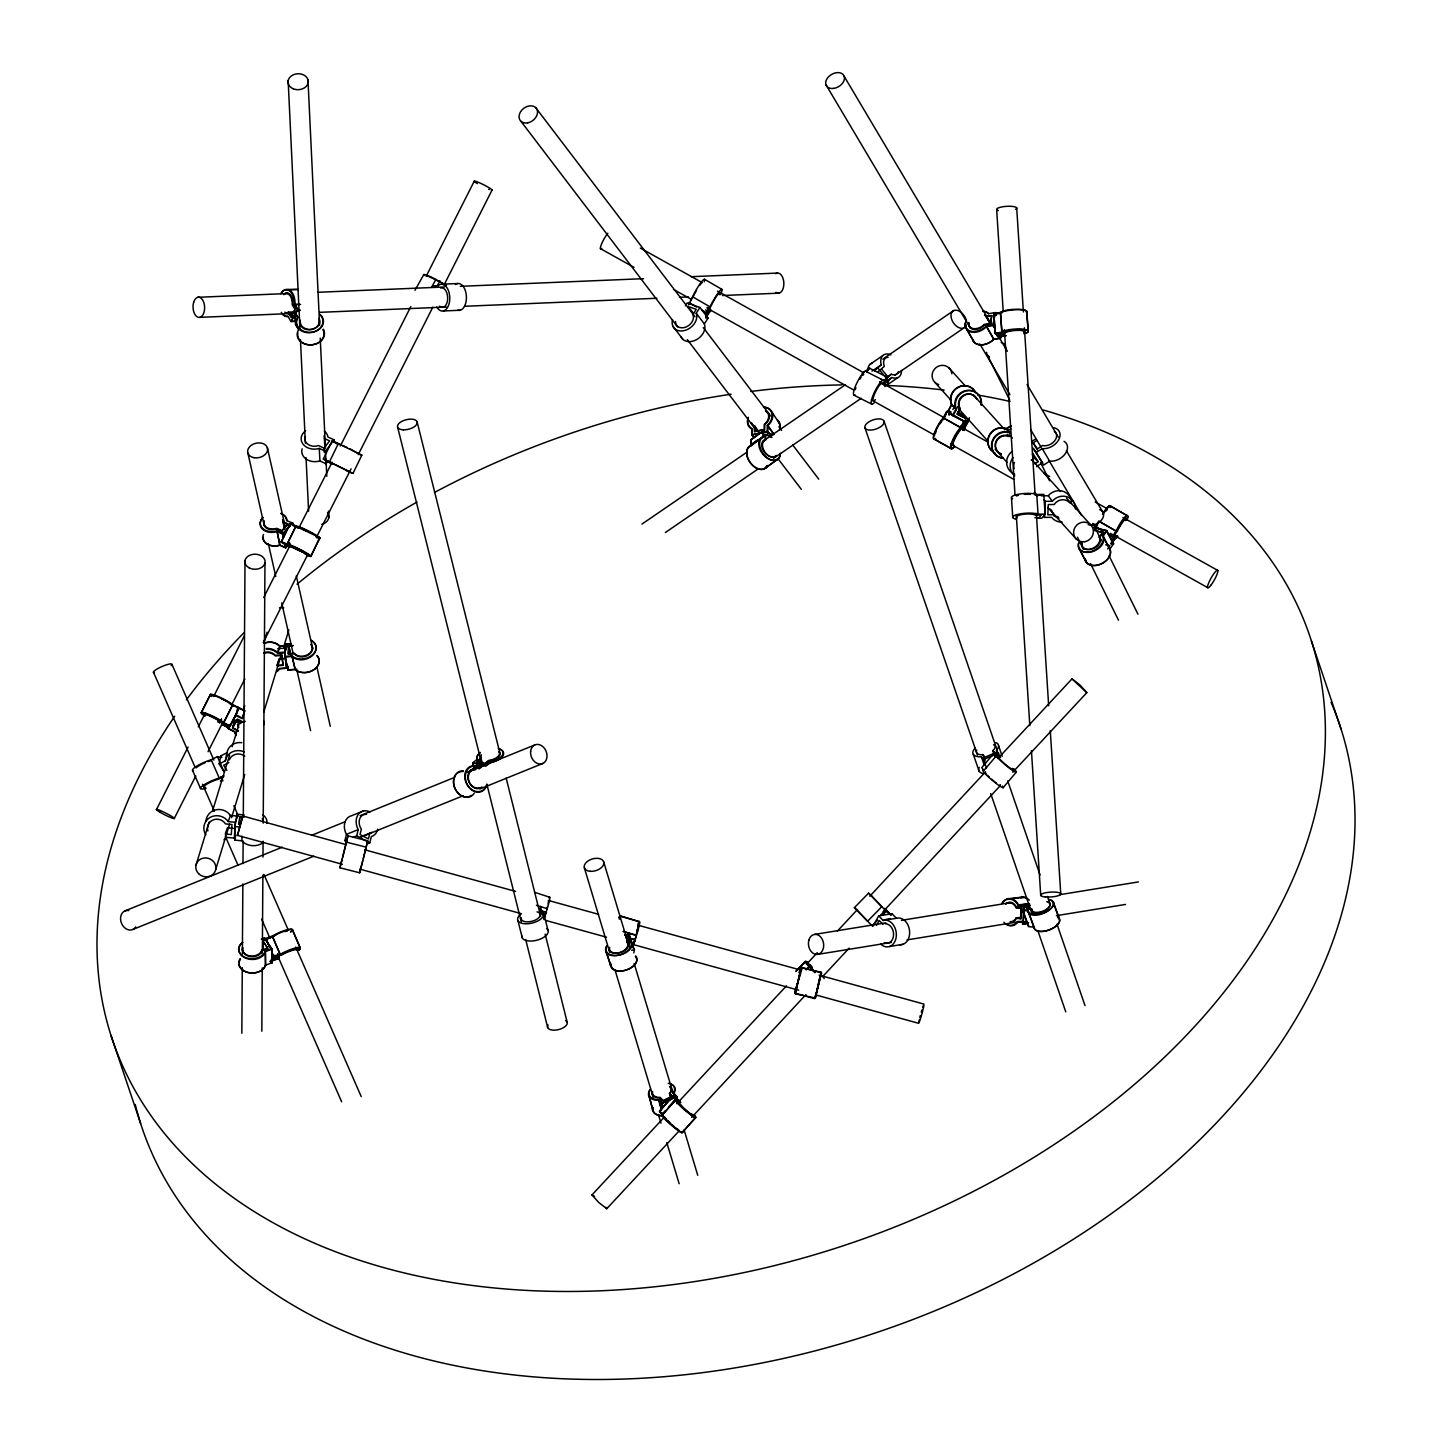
<?xml version="1.0" encoding="UTF-8"?>
<svg xmlns="http://www.w3.org/2000/svg" width="1452" height="1452" viewBox="0 0 1452 1452"><rect width="100%" height="100%" fill="white"/><g stroke="black" fill="none" stroke-linecap="round" stroke-linejoin="round"><path stroke-width="1.5" d="M263.429 842.432A13.449 10.019 0.4 0 1 241.958 840.817L234.843 840.145L234.934 826.551L236.985 814.227L244.118 814.917M236.966 817.658L236.985 814.227M239.798 825.571L239.852 816.514L244.19 816.932M241.958 840.817L241.994 836.298M241.831 1033.279L242.284 967.685M242.375 954.109L242.847 883.978M242.974 863.613L243.137 840.998M243.301 816.115L245.025 560.49M261.814 1031.247L262.249 967.903M262.358 952.076L262.866 875.157M262.993 857.061L263.102 841.216M263.211 823.121L264.972 562.977M263.066 950.443L263.139 941.386L267.858 948.483L261.995 950.624A9.783 7.278 0.4 0 1 250.506 956.596A9.783 7.278 0.4 0 1 242.774 947.847M261.306 939.244L264.518 938.065L264.5 940.424L273.992 936.032A9.783 1.888 -23.7 0 1 276.316 934.707M240.233 958.483A13.449 10.019 0.4 0 0 247.766 972.477A13.449 10.019 0.4 0 0 265.407 965.144L265.498 951.568L271.923 949.209L264.518 938.065M271.923 949.209L271.833 962.785L270.562 960.861L273.865 957.285L281.997 954.309A9.783 1.888 -23.7 0 1 292.723 949.608A9.783 1.888 -23.7 0 1 296.644 950.261M766.856 465.584A13.449 8.603 55.6 0 1 750.956 463.442A13.449 8.603 55.6 0 1 750.738 445.546L750.811 439.629L763.716 430.79L772.863 435.128M767.672 465.493A13.449 8.948 52.7 0 1 751.101 463.805A13.449 8.948 52.7 0 1 750.865 445.927L750.938 440.029L763.026 430.808L772.537 434.874M753.987 437.705L751.936 435.019L752.009 429.12A13.449 10.11 -37.3 0 1 748.143 417.759M754.06 437.415L752.245 434.674L752.317 428.757A13.449 10.327 -33.3 0 1 748.379 417.305M751.192 423.149A9.783 7.351 -37.3 0 0 754.477 426.398L754.423 431.788L764.151 429.447L764.206 424.438A9.783 7.351 -37.3 0 0 765.458 410.989M751.464 422.695A9.783 7.514 -33.3 0 0 754.84 426.126L754.786 431.498L764.732 429.447L764.787 424.456A9.783 7.514 -33.3 0 0 766.13 411.061M780.377 453.278A13.449 8.948 52.7 0 1 764.569 456.037A13.449 8.948 52.7 0 1 762.953 436.707L763.026 430.808M780.377 453.768A13.449 8.603 55.6 0 1 765.186 456.073A13.449 8.603 55.6 0 1 763.643 436.707L763.716 430.79M776.33 455.783A9.783 6.262 55.6 0 1 764.732 451.808A9.783 6.262 55.6 0 1 765.694 439.793L765.748 434.42L770.685 436.762M770.885 436.144L767.219 431.353L767.291 425.436A13.449 10.11 -37.3 0 0 771.901 413.657A13.449 10.11 -37.3 0 0 763.498 407.141M771.085 436.344L767.854 431.462L767.927 425.545A13.449 10.327 -33.3 0 0 772.627 413.893A13.449 10.327 -33.3 0 0 764.061 407.141M1003.858 922.256A13.449 10.073 80.8 0 0 1017.961 921.857L1023.406 922.637L1023.606 906.139L1026.891 905.612L1022.408 910.204L1028.833 926.539M362.71 860.927L359.66 872.779L339.95 867.806L340.839 863.976M359.66 872.779L360.568 868.949M801.014 971.515L800.306 972.368M1062.065 522.085A13.449 12.669 -36.1 0 1 1051.593 517.311L1044.551 517.402L1045.258 501.357L1044.151 499.833M638.208 924.942L638.263 927.683M317.044 656.032A13.449 9.783 -12.7 0 1 313.432 669.989A13.449 9.783 -12.7 0 1 295.119 669.499L288.022 670.007L284.991 657.048L285.59 644.162L290.999 643.672M292.995 645.686L288.676 645.995L288.295 654.199L294.302 653.781A9.783 7.441 -13.7 0 0 307.661 655.397A9.783 7.441 -13.7 0 0 311.018 644.561M632.092 947.521L635.105 940.007L639.207 921.439L619.605 916.03L619.187 919.007M1006.182 924.089A13.449 10.164 85.2 0 0 1017.707 921.367L1023.152 922.147L1023.914 905.594L1027.181 905.322L1022.589 909.569L1028.397 926.503L1034.26 927.32A13.449 6.806 -21.5 0 0 1050.849 929.316A13.449 6.806 -21.5 0 0 1057.637 916.593M799.852 970.299L799.979 971.279L801.105 967.758L821.124 972.241L815.425 998.05L795.351 993.821L796.295 987.414M815.189 998.232L820.38 976.524M816.042 993.803L814.372 998.559L794.788 993.15L795.297 989.81M317.008 655.36A13.449 10.237 -13.7 0 1 313.541 669.935A13.449 10.237 -13.7 0 1 295.21 669.372L288.113 669.88L284.955 656.377L285.681 644.053L290.908 643.78M293.05 645.505L288.748 645.795L288.295 653.654L294.284 653.237A9.783 7.115 -12.7 0 0 307.679 654.707A9.783 7.115 -12.7 0 0 311.037 644.307M288.022 670.007L288.24 666.414M223.953 839.8A13.449 12.741 18.9 0 0 227.147 837.423L234.28 838.113L235.369 822.304L237.493 816.097L230.378 815.407A13.449 12.741 18.9 0 0 206.002 821.033M814.372 998.559L814.463 997.451M795.859 988.721L800.742 973.076M688.665 304.793L692.586 296.771A13.449 1.851 -59.9 0 1 701.334 282.051A13.449 1.851 -59.9 0 1 704.202 281.797M720.555 294.593A13.449 1.851 -59.9 0 0 719.666 291.053A13.449 1.851 -59.9 0 0 710.028 306.862L706.344 312.652L705.853 317.335L708.05 318.115L704.347 323.905A13.449 10.11 -37.3 0 1 696.651 339.587A13.449 10.11 -37.3 0 1 681.079 336.973M796.476 987.614L796.15 990.264L800.233 971.551M994.983 328.751L993.114 325.593L995.074 312.706L996.362 314.884M972.858 339.332A13.449 9.365 -30.7 0 0 981.389 344.886A13.449 9.365 -30.7 0 0 993.93 339.205L1000.573 338.153L1000.9 335.92M1094.518 529.871L1095.062 526.513L1098.71 521.232L1116.171 530.978A13.449 2.505 -60.8 0 1 1124.991 516.912A13.449 2.505 -60.8 0 1 1127.079 519.707M1116.171 530.978L1112.522 536.26L1111.361 543.302L1113.63 543.81L1109.709 549.273A13.449 9.329 -26.3 0 1 1100.307 564.32A13.449 9.329 -26.3 0 1 1084.971 558.966M1113.103 540.289L1113.956 535.171M234.843 840.145L235.732 834.773M238.545 824.355L239.852 816.514M994.856 328.261L993.023 324.921L995.292 312.561L988.431 313.759A13.449 9.365 -30.7 0 0 982.641 311.218M972.695 339.587A13.449 8.93 -28.7 0 0 981.062 344.85A13.449 8.93 -28.7 0 0 993.712 339.314L1000.337 338.262L1000.737 336.12M520.615 914.324A13.449 6.534 -14 0 0 522.103 923.345A13.449 6.534 -14 0 0 540.434 919.37A13.449 6.534 -14 0 0 539.854 910.15L540.543 906.465L542.703 915.141M543.792 919.479L547.15 908.698A13.449 1.053 -72 0 0 549.056 898.098M193.261 770.703A13.449 2.595 -23.7 0 1 196.946 766.003A13.449 2.595 -23.7 0 1 211.23 759.777L217.419 756.655L224.044 771.756L219.161 763.915L220.831 755.857L227.02 752.735A13.449 12.306 11.7 0 1 241.831 742.68M219.161 763.915L225.35 760.794L227.02 752.735M606.664 946.196A13.449 7.95 -20.2 0 0 611.691 955.47A13.449 7.95 -20.2 0 0 628.498 949.789A13.449 7.95 -20.2 0 0 627.808 939.045L628.789 934.435L624.578 935.015M606.99 945.651A13.449 8.131 -16.7 0 0 612.127 955.216A13.449 8.131 -16.7 0 0 629.152 950.189A13.449 8.131 -16.7 0 0 628.426 939.317L629.406 934.725L625.14 935.124M632.909 946.432L636.393 935.578A13.449 1.143 -72.3 0 0 639.552 923.835A13.449 1.143 -72.3 0 0 638.354 923.653M633.798 952.911L634.451 949.862L628.789 934.435M548.184 904.015L548.566 900.712M919.225 1019.903C917.265 1031.791 927.084 996.362 922.746 1007.143M341.057 863.268L340.821 864.249L342.218 858.912M360.768 868.26L360.55 869.222L361.947 863.904M346.483 841.543L344.886 840.69L346.447 834.374A13.449 10.509 68 0 1 351.638 815.715L363.436 810.942M362.328 862.47L367.719 840.835L347.99 835.862L342.618 857.497M353.417 837.223L356.666 835.916L358.245 829.6A13.449 10.509 68 0 1 358.1 814.645A13.449 10.509 68 0 1 370.042 812.031M371.966 832.25A9.783 7.641 68 0 1 369.806 833.194L368.372 838.947L360.023 834.501L361.366 829.165A9.783 7.641 68 0 1 359.642 818.982A9.783 7.641 68 0 1 366.467 814.354M366.866 844.066L369.77 842.886L371.331 836.588A13.449 10.509 68 0 0 377.738 829.146M363.345 858.477L366.14 847.151L346.411 842.16L339.95 867.806M636.611 932.456L637.337 929.589M919.788 1017.525L920.314 1015.529M345.757 844.465L347.99 835.862M365.487 849.438L367.719 840.835M1094.645 529.671L1099.146 521.214L1116.497 531.45A13.449 1.888 -59.5 0 1 1125.482 517.475A13.449 1.888 -59.5 0 1 1126.861 519.852M1111.76 540.761L1112.849 536.732L1117.26 530.379A9.783 1.815 -60.8 0 1 1123.213 520.451A9.783 1.815 -60.8 0 1 1125.79 520.27M1125.736 520.506A9.783 1.379 -59.5 0 0 1123.576 520.941A9.783 1.379 -59.5 0 0 1117.477 530.779L1114.156 535.57L1112.849 540.416L1116.189 535.824A9.783 1.815 -60.8 0 0 1117.005 535.516M636.92 932.856L637.718 930.006M921.258 1012.08L921.838 1010.066M546.587 909.533L547.477 906.629M236.295 735.329A13.449 12.505 17 0 1 234.934 731.754L228.563 728.468L229.107 726.708L228.381 728.722L234.752 732.008A13.449 12.233 18.3 0 0 236.131 735.529M236.059 714.856L238.255 707.65L244.626 710.935L242.43 718.141L236.059 714.856L228.563 728.468M233.173 725.964L234.825 720.573L240.615 723.55M195.966 865.301L209.142 822.122M212.428 811.341L229.561 755.221M232.193 746.582L240.106 720.682M243.391 709.901L244.716 705.581M263.81 642.982L267.114 632.201M266.279 649.262A13.449 12.505 17 0 1 277.641 653.273L279.837 646.067L286.933 645.577L284.737 652.765L286.643 668.319L279.546 668.827A13.449 12.505 17 0 1 276.896 671.659M215.731 869.476L229.561 824.137M231.54 817.676L244.716 774.497M263.828 711.916L281.615 653.636M283.594 647.156L288.857 629.896M286.643 668.319L287.26 666.341L286.552 667.974L279.456 668.465A13.449 12.723 20.4 0 1 276.769 671.35M883.978 385.379L885.194 381.368L881.255 379.371M855.192 394.908A13.449 2.922 -63.2 0 1 857.061 382.566A13.449 2.922 -63.2 0 1 866.535 371.748L869.657 368.282L887.372 377.248L885.575 383.165L891.873 377.502A13.449 8.603 55.6 0 0 901.51 370.46M634.941 939.535L632.455 947.212L632.945 943.256M633.054 946.069L635.123 939.68L626.266 937.23M228.381 728.722L235.769 715.437L238.437 707.396L237.529 709.012L239.017 708.249L230.451 704.02A9.783 1.47 26.6 0 0 229.053 702.913M233.1 726.054L235.097 720.029L240.887 723.005M205.785 834.809A13.449 12.741 18.9 0 1 209.941 817.53A13.449 12.741 18.9 0 1 228.236 821.614L230.378 815.407M234.28 838.113L234.861 836.388M266.297 648.536A13.449 12.723 20.4 0 1 277.622 652.62L279.946 646.412L287.042 645.922L284.719 652.13L286.552 667.974M544.046 917.991L545.97 912.872M820.489 973.366L820.943 972.168M679.318 1130.709L606.755 1208.717L598.75 1202.474L591.962 1194.942L664.508 1116.933M606.755 1208.717L605.92 1207.265M997.941 758.507L1072.03 678.846L1080.052 685.09L1086.84 692.622L1012.734 772.264M638.263 923.218L639.207 921.439M820.071 975.944L816.006 994.656L821.65 972.894L801.849 967.413L800.506 970.88L800.379 969.9M820.888 974.002L821.433 972.822M263.157 537.349A13.449 9.783 -12.7 0 0 280.055 545.172L285.79 547.694L289.855 543.121L288.331 546.315L281.289 542.104L290.001 523.755L299.293 527.693A9.783 0.962 26.8 0 1 300.11 527.784M311.055 556.225L319.658 537.549L295.754 526.259L287.042 544.609L311.055 556.225L305.047 553.974M332.199 464.059L323.36 458.995L332.218 440.7L361.857 455.111L352.999 473.388L348.28 471.737M323.36 458.995L329.495 461.827L338.352 443.532M201.374 712.515L210.377 694.528M219.633 722.878L221.43 719.284M238.255 707.65L237.329 709.32L239.144 707.923L230.124 725.909L223.753 722.624L232.774 704.637A13.449 2.015 26.6 0 0 216.529 695.889A13.449 2.015 26.6 0 0 211.593 696.488M221.575 724.33L227.946 727.597L229.452 724.584M263.502 534.39A13.449 9.438 -9.8 0 0 266.424 543.701A13.449 9.438 -9.8 0 0 279.673 545.208L285.427 547.713L289.529 543.393L287.932 546.533L281.289 541.56L290.418 523.482L296.154 526.005A13.449 1.325 26.8 0 1 313.578 533.683A13.449 1.325 26.8 0 1 316.536 537.53M201.32 712.533L210.449 694.473M281.289 541.56L287.024 544.064L296.154 526.005M156.417 809.672L188.088 747.036M198.307 726.835L205.458 712.696M213.644 696.524L244.299 635.922M263.701 597.534L290.273 544.99M299.457 526.804L332.163 462.153M340.331 446L410.825 306.572M426.162 276.279L474.187 181.3M221.539 719.03L219.706 722.642A9.783 0.962 26.8 0 1 217.6 721.807M174.331 818.347L195.802 775.913M208.053 751.664L223.372 721.354M231.558 705.182L244.844 678.919M263.229 642.564L308.187 553.648M316.355 537.494L351.094 468.796M358.245 454.657L432.841 307.152M444.076 284.937L492.101 189.976M239.017 708.249L229.888 726.309L223.517 723.023L232.647 704.964A13.449 1.325 26.8 0 0 216.366 696.307A13.449 1.325 26.8 0 0 211.847 696.071M310.674 556.406L319.821 538.347M242.865 816.06L237.438 835.499L242.829 816.006L345.322 844.429M935.596 438.595A13.449 3.176 -60.5 0 1 934.525 432.551A13.449 3.176 -60.5 0 1 943.31 417.831L946.668 411.515L950.969 411.86L949.281 415.018M935.269 438.486A13.449 2.505 -60.8 0 1 934.907 432.841A13.449 2.505 -60.8 0 1 943.546 418.013L946.904 411.715L950.461 411.642L948.773 414.782M943.201 419.755L946.032 414.419M966.016 421.425L967.25 422.641L953.075 415.744L948.102 410.807L951.459 404.491A13.449 12.632 -45.1 0 1 958.138 387.139A13.449 12.632 -45.1 0 1 975.254 392.33M969.41 417.795L966.905 422.514L952.53 415.435L948.465 410.934L951.822 404.618A13.449 12.832 -42.1 0 1 958.465 387.23A13.449 12.832 -42.1 0 1 975.798 392.639M952.875 409.537L954.781 405.979M952.53 415.435L955.888 409.137A13.449 12.832 -42.1 0 1 966.415 390.479A13.449 12.832 -42.1 0 1 981.007 404.926M953.075 415.744L956.432 409.446A13.449 12.632 -45.1 0 1 966.941 390.769A13.449 12.632 -45.1 0 1 981.316 404.999M976.543 398.701A9.783 9.347 -42.1 0 0 963.348 395.289A9.783 9.347 -42.1 0 0 959.79 408.702L956.959 414.038L966.106 418.557L962.041 414.056L958.374 412.241M976.887 398.755A9.783 9.184 -45.1 0 0 963.838 395.616A9.783 9.184 -45.1 0 0 960.298 408.974L957.449 414.31L966.487 418.702L957.903 412.005M954.654 446.744A13.449 3.176 -60.5 0 1 951.187 443.895A13.449 3.176 -60.5 0 1 960.534 427.56L963.874 421.261L968.175 421.588L964.818 427.904A13.449 3.176 -60.5 0 1 964.164 430.518M954.418 446.544A13.449 2.505 -60.8 0 1 951.768 444.149A13.449 2.505 -60.8 0 1 960.988 427.759L964.346 421.461L967.921 421.389M962.785 429.974L965.834 424.22L963.565 424.274L960.734 429.61A9.783 1.815 -60.8 0 0 954.127 440.41A9.783 1.815 -60.8 0 0 954.018 445.238A9.783 2.305 -60.5 0 1 953.637 440.156A9.783 2.305 -60.5 0 1 960.407 429.483L963.239 424.147L965.979 424.365L962.93 430.119M968.92 419.483L964.564 427.687A13.449 2.505 -60.8 0 1 963.783 430.246M284.755 312.198A9.783 5.608 87.6 0 0 288.331 312.616L290.926 316.917L295.028 309.385L292.233 304.775A9.783 5.608 87.6 0 0 289.656 295.155A9.783 5.608 87.6 0 0 283.666 294.629M295.591 321.382L290.999 321.582L297.424 309.784L294.357 304.702A13.449 7.714 87.6 0 0 289.674 291.053A13.449 7.714 87.6 0 0 280.926 293.667M414.963 290.327L423.712 274.682M431.534 287.315L435.909 279.492L446.454 285.372M439.992 280.908L437.27 285.754L432.696 285.953L436.78 287.369A13.449 7.714 87.6 0 1 447.579 288.712A13.449 7.714 87.6 0 1 447.561 307.497A13.449 7.714 87.6 0 1 436.762 306.971M872.779 926.43L878.678 915.885L891.982 913.725L896.465 918.281A13.449 10.073 80.8 0 1 909.515 930.387A13.449 10.073 80.8 0 1 899.823 944.726M876.518 925.396L879.24 920.514L883.034 924.38M891.982 913.725L891.111 915.286L886.246 911.275L871.872 896.084M808.637 963.965L815.062 972.459M685.398 305.846L687.25 302.942L699.918 307.443L708.05 318.115M690.462 300.818L693.82 295.536A9.783 1.343 -59.9 0 1 696.524 290.309M672.548 319.64A13.449 10.11 -37.3 0 0 684.763 330.475A13.449 10.11 -37.3 0 0 696.216 313.233L699.918 307.443M705.781 317.988L709.465 312.18A13.449 1.851 -59.9 0 0 710.935 310.637M1082.121 542.122A9.783 6.498 -28.8 0 0 1090.978 548.929A9.783 6.498 -28.8 0 0 1099.255 537.167L1102.558 532.358L1096.333 530.978M1078.582 543.066A13.449 8.93 -28.8 0 0 1091.305 551.451A13.449 8.93 -28.8 0 0 1102.649 535.734L1106.297 530.452L1094.844 527.911M1078.782 542.758A13.449 9.329 -26.3 0 0 1091.868 551.833A13.449 9.329 -26.3 0 0 1103.211 536.133L1106.86 530.851L1093.519 527.385M1107.676 548.91L1109.891 545.698L1105.734 544.772M1112.014 542.558L1114.446 539.055A13.449 1.888 -59.5 0 0 1117.35 536.115M1111.197 544.282L1114.846 539.001A13.449 2.505 -60.8 0 0 1117.949 536.187M290.672 932.002A13.449 2.595 -23.7 0 0 288.022 929.534A13.449 2.595 -23.7 0 0 272.232 936.104L265.789 938.446L264.355 940.479L264.282 937.992L271.687 948.555L272.069 962.821L265.407 965.144M298.676 950.28A13.449 2.595 -23.7 0 0 296.045 947.829A13.449 2.595 -23.7 0 0 280.236 954.381L273.793 956.741L270.78 960.988L272.069 962.821M272.014 955.343L273.738 959.482L276.134 956.451M324.268 452.316L324.068 448.142L329.586 440.882L324.395 438.486A9.783 7.714 -2.7 0 0 323.941 436.072M302.143 448.795A13.449 10.6 -2.7 0 0 306.263 459.159A13.449 10.6 -2.7 0 0 319.894 460.919L326.028 463.751L325.43 451.245L334.087 439.847L327.952 437.016A13.449 10.6 -2.7 0 0 324.486 431.19M326.028 463.751L327.535 461.772M1012.607 498.762A13.449 3.213 -3.7 0 1 1018.959 494.152A13.449 3.213 -3.7 0 1 1036.764 494.497L1043.806 494.406L1045.077 514.117L1041.864 518.219L1036.583 518.291M995.872 742.589A13.449 6.389 -19 0 1 996.508 750.158L999.72 755.911L994.82 752.245L981.733 767.654L983.93 770.467A13.449 1.525 40.3 0 0 992.442 780.45A13.449 1.525 40.3 0 0 1002.606 786.167M983.93 770.467L997.016 755.058L994.82 752.245M1003.06 787.728L1016.146 772.337M682.24 1131.598A13.449 1.633 40.6 0 1 671.895 1125.609A13.449 1.633 40.6 0 1 662.548 1114.973L659.535 1111.506L672.693 1096.187L680.226 1101.469M668.428 1107.44L675.743 1098.928L680.825 1102.485M662.548 1114.973L675.688 1099.654L672.693 1096.187M682.531 1132.506L695.689 1117.169M316.355 536.278L315.701 535.588A9.783 0.962 26.8 0 1 316.627 536.405M283.485 537.494L282.704 534.064L290.11 525.733M874.521 370.75L881.201 364.833A13.449 8.603 55.6 0 1 890.947 354.869M877.952 371.839L884.286 366.376A9.783 6.262 55.6 0 1 888.098 357.265M874.503 402.476A13.449 2.922 -63.2 0 1 873.904 393.383A13.449 2.922 -63.2 0 1 884.25 380.714L887.372 377.248M885.194 381.368L882.562 384.29A9.783 2.124 -63.2 0 0 875.229 392.476A9.783 2.124 -63.2 0 0 875.411 399.627M884.758 379.916L891.274 374.235A9.783 6.262 55.6 0 0 898.425 371.567M272.177 955.489L273.956 959.554L276.152 956.886L282.015 954.744A9.783 1.416 -22.7 0 1 292.814 950.207A9.783 1.416 -22.7 0 1 296.535 950.407M680.443 1101.832L673.311 1096.097L659.517 1110.925L662.511 1114.392A13.449 1.198 42.9 0 0 671.859 1125.046A13.449 1.198 42.9 0 0 681.496 1131.834M662.475 1113.775L665.542 1110.49M668.61 1107.186L676.269 1098.946L679.482 1101.524M662.511 1114.392L676.323 1099.563A13.449 1.198 42.9 0 0 687.141 1111.542A13.449 1.198 42.9 0 0 694.092 1115.445M795.877 971.442L805.08 961.551M676.868 1103.665L786.458 985.835M798.8 972.568L801.903 969.246M806.532 964.273L817.331 952.657M837.405 931.077L857.46 909.515M869.821 896.229L985.581 771.774M805.933 969.754L809 966.469A13.449 1.198 42.9 0 1 806.913 962.313M691.66 1117.441L805.896 994.638M822.867 976.379L849.111 948.174M883.07 911.656L1000.392 785.55M681.859 1132.651L695.653 1117.804M283.013 536.768L281.942 530.633L288.204 524.045L283.34 521.921A9.783 6.861 -9.8 0 0 283.194 519.816M283.576 537.022L282.959 533.428L290.436 525.551M280.817 513.427A13.449 9.783 -12.7 0 1 286.661 520.633L292.778 523.083L291.562 524.353L290.418 523.482M868.532 893.18L881.763 906.72L867.57 921.258L854.339 907.736L868.532 893.18L871.563 895.467M880.692 915.069L885.43 910.204L889.168 913.29M877.661 920.096L872.053 925.832L857.678 910.64M882.344 915.286L886.246 911.275M1029.831 905.449L1026.782 908.571L1031.374 909.224A9.783 4.937 -21.5 0 0 1042.79 911.674A9.783 4.937 -21.5 0 0 1048.308 902.146M796.222 970.843L805.914 961.424M806.423 969.664L809.672 966.524A13.449 1.125 45.9 0 1 807.657 962.295M1030.14 905.195L1027.018 908.081L1031.61 908.734L1033.062 912.963M483.825 765.367L482.191 762.99L473.806 767.219L472.717 762.881L477.454 758.997A13.449 6.951 -11.6 0 1 480.249 752.426M478.343 768.181L476.728 761.719L480.757 758.434A9.783 4.755 -14 0 1 481.029 755.349M478.38 767.945L477.073 761.556L481.102 758.271A9.783 5.064 -11.6 0 1 481.374 754.967M486.892 784.08A13.449 10.581 63.3 0 1 473.624 790.614A13.449 10.581 63.3 0 1 464.93 773.952A13.449 10.581 63.3 0 1 477.781 766.602L482.191 762.99M486.856 784.661A13.449 10.509 68 0 1 473.697 791.158A13.449 10.509 68 0 1 465.548 774.243A13.449 10.509 68 0 1 478.307 766.91L482.736 763.316L484.278 765.712L473.025 762.609L473.915 766.892L482.736 763.316M479.033 768.997L481.719 766.801M485.857 766.148L490.286 762.554A13.449 6.951 -11.6 0 0 502.864 755.984A13.449 6.951 -11.6 0 0 498.653 748.742M225.441 725.855L226.821 724.784L221.43 722.007A9.783 1.47 26.6 0 0 209.76 715.437A9.783 1.47 26.6 0 0 205.385 715.509M227.946 727.597L230.124 725.909M753.062 443.586L758.234 439.647M750.865 445.927L762.953 436.707M766.075 467.816L778.163 458.596M795.351 993.821L801.105 967.758M752.844 443.277L758.38 439.484M750.738 445.546L763.643 436.707M869.821 364.47L882.725 355.631M641.984 524.063L746.51 452.48M763.316 440.972L845.445 384.707M862.252 373.2L869.712 368.082M882.78 359.134L953.71 310.565M762.463 442.007L765.694 439.793M871.98 371.149L881.201 364.833M888.061 376.449L891.274 374.235M665.361 532.521L758.634 468.597M773.571 458.36L861.236 398.284M894.831 375.269L963.856 327.97M884.486 382.566L891.873 377.502M765.331 467.871L778.236 459.014M884.794 386.559L897.699 377.72M1032.318 441.154L1035.312 439.176M1037.381 450.029L1033.116 442.86L1036.746 440.464M1036.565 466.582L1042.554 462.644L1032.971 448.123L1036.183 452.534L1042.191 448.595A13.449 9.365 -30.7 0 0 1058.744 439.702A13.449 9.365 -30.7 0 0 1053.444 427.668M1031.192 460.211L1034.568 457.997L1038.107 461.645L1034.713 463.878M1064.044 441.317A13.449 9.365 -30.7 0 1 1065.169 453.877A13.449 9.365 -30.7 0 1 1049.633 461.137L1043.643 465.094L1036.183 452.534M794.788 993.15L801.849 967.413M991.662 450.519A13.449 12.832 -42.1 0 1 1006.236 428.54L1010.901 425.853M995.328 453.278A13.449 13.032 -44.7 0 1 989.175 436.072A13.449 13.032 -44.7 0 1 1006.399 428.885L1011.064 426.198M1007.125 430.972L1010.901 428.812M229.888 726.309L228.091 727.252L221.575 723.876M228.871 762.609L223.644 765.24L226.839 770.395M205.966 788.382A13.449 2.595 -23.7 0 1 202.409 786.004A13.449 2.595 -23.7 0 1 219.252 778.054L223.88 775.713M223.735 776.548L218.508 779.198A9.783 1.888 -23.7 0 0 206.638 784.262A9.783 1.888 -23.7 0 0 205.603 787.401M470.303 770.359L477.781 766.602M678.411 1103.574L676.323 1096.587L661.676 1103.756L658.663 1100.289A13.449 8.131 -16.7 0 1 650.097 1089.708M854.339 907.736L857.37 910.023M1086.768 692.64L1072.012 678.901M591.962 1194.942L593.16 1195.468M650.46 1089.163A13.449 7.968 -13.2 0 0 659.027 1099.727L662.039 1103.193L676.868 1096.696L678.556 1103.865M996.09 757.254L994.638 753.025L985.001 757.218L982.986 754.659A9.783 4.646 -19 0 1 976.779 750.121M975.218 748.143A13.449 6.389 -19 0 0 981.352 756.728L983.567 759.523L998.704 752.953M296.008 324.722L294.466 312.597L299.784 310.347M470.448 770.105L478.307 766.91M124.6 911.039L282.305 847.188M311.744 835.263L345.376 821.632M360.096 815.679L454.712 777.365M467.326 772.264L534.626 745.003M346.447 834.374L358.245 829.6M344.886 840.69L346.937 839.855M359.987 837.187L369.806 833.194M132.967 929.443L313.795 856.208M360.042 837.477L463.079 795.769M479.904 788.944L542.975 763.407M322.925 329.767A13.449 10.6 -2.7 0 1 310.292 344.868A13.449 10.6 -2.7 0 1 298.567 329.749L295.518 324.667L294.919 312.162L300.255 310.093M268.366 938.319L274.228 936.177M242.575 947.63A9.783 6.97 -1.5 0 0 250.216 955.961A9.783 6.97 -1.5 0 0 261.759 950.062L267.622 947.92L262.903 941.205L263.121 949.354M242.502 942.493A13.449 9.583 -1.5 0 0 245.733 957.63A13.449 9.583 -1.5 0 0 265.262 950.915L271.687 948.555M273.738 959.482L279.401 957.558L277.786 953.891M270.09 961.369L276.533 959.01A13.449 1.942 -22.7 0 0 278.602 958.701M270.362 961.587L276.806 959.227A13.449 2.595 -23.7 0 0 278.929 959.064M751.936 435.019L767.219 431.353M752.245 434.674L767.854 431.462M1006.908 899.423L1020.212 897.263A13.449 10.073 80.8 0 1 1029.305 900.186M885.902 919.443L890.33 918.717M878.678 915.885L883.161 920.441L896.465 918.281M814.318 934.453L885.829 922.855M901.492 920.332L1011.009 902.581M1060.178 894.613L1138.404 881.927M1001.916 903.525A13.449 10.073 80.8 0 1 1018.179 905.358L1029.268 903.561M1005.764 904.07A9.783 7.333 80.8 0 1 1016.182 907.736L1020.629 907.01M1022.843 906.647L1027.272 905.939M1010.447 922.183A9.783 7.333 80.8 0 0 1016.4 918.281L1020.829 917.555M817.803 954.363L891.401 942.421M907.01 939.898L1016.273 922.165M1017.961 921.857L1022.408 921.131M1056.421 915.649L1125.554 904.433M1023.406 922.637L1027.054 922.038M889.64 946.486L902.944 944.326M1005.927 335.829L1001.499 336.519L995.183 333.234L993.912 313.505L1000.537 312.452A13.449 3.213 -3.7 0 1 1016.781 309.24A13.449 3.213 -3.7 0 1 1026.546 312.47M1006.091 335.521L1001.68 336.229L995.4 333.76L993.749 313.85L1000.374 312.797A13.449 2.577 -4.8 0 1 1016.636 309.712A13.449 2.577 -4.8 0 1 1026.328 312.017M997.724 313.777L1001.753 313.142M984.783 314.993A9.783 6.498 -28.7 0 1 986.235 316.427L991.843 315.538L990.409 323.415L984.365 324.377A9.783 6.498 -28.7 0 1 973.584 328.66A9.783 6.498 -28.7 0 1 968.811 322.471M984.529 315.12A9.783 6.824 -30.7 0 1 986.089 316.681L991.698 315.792L990.446 324.014L984.42 324.958A9.783 6.824 -30.7 0 1 973.693 329.368A9.783 6.824 -30.7 0 1 968.738 322.87M966.451 320.293A13.449 8.93 -28.7 0 0 970.372 331.074A13.449 8.93 -28.7 0 0 986.38 325.974L993.023 324.921M966.306 320.583A13.449 9.365 -30.7 0 0 970.535 331.873A13.449 9.365 -30.7 0 0 986.489 326.646L993.114 325.593M995.183 333.234L1001.807 332.163A13.449 3.213 -3.7 0 1 1020.048 329.005A13.449 3.213 -3.7 0 1 1026.237 333.216M995.4 333.76L1002.043 332.708A13.449 2.577 -4.8 0 1 1022.099 329.622A13.449 2.577 -4.8 0 1 1023.769 333.615M631.693 950.243L634.451 949.862M1010.465 898.552L1023.733 897.445M1002.207 902.981A13.449 10.164 85.2 0 1 1018.487 904.814L1029.541 903.87M1006 903.58A9.783 7.405 85.2 0 1 1016.418 907.191L1027.472 906.248M1010.211 921.711A9.783 7.405 85.2 0 0 1016.273 917.791L1020.683 917.41M1023.152 922.147L1026.8 921.838M277.604 648.735L284.048 648.282M277.622 652.62L284.719 652.13M277.641 653.273L284.737 652.765M284.955 656.377L292.052 655.887A13.449 9.783 -12.7 0 0 311.98 655.215A13.449 9.783 -12.7 0 0 311.182 640.405M284.991 657.048L292.088 656.54A13.449 10.237 -13.7 0 0 312.035 655.905A13.449 10.237 -13.7 0 0 311.073 640.423M283.267 658.337L279.274 658.627L277.078 665.815L283.067 665.397L281.851 655.487L275.39 655.941A9.783 9.093 17 0 0 263.974 653.364M283.303 658.918L279.31 659.19L276.987 665.397L282.995 664.98L281.833 654.888L275.372 655.342A9.783 9.256 20.4 0 0 263.974 652.71M285.028 289.892L297.515 289.365M441.063 284.229L457.707 283.539M197.835 297.297L288.331 293.504M317.752 292.288L444.457 286.988M460.302 286.334L643.563 278.675M691.079 276.697L777.056 273.103M294.357 304.702L300.6 304.448M288.331 312.616L294.575 312.361M199.813 317.353L294.847 313.378M319.73 312.343L446.436 307.044M464.549 306.281L656.867 298.259M679.5 297.315L688.538 296.934M722.479 295.518L779.052 293.159M290.926 316.917L295.083 316.736M443.459 310.964L460.121 310.256M1036.02 495.332L1039.995 495.277M1041.229 495.822L1048.271 495.731A13.449 12.669 -36.1 0 1 1071.431 503.445M1045.258 501.357L1052.301 501.249A13.449 12.669 -36.1 0 1 1075.46 508.962M1016.2 519.181A13.449 3.213 -3.7 0 1 1018.415 514.226A13.449 3.213 -3.7 0 1 1038.035 514.208L1045.077 514.117M1058.998 518.164A9.783 9.22 -36.1 0 1 1054.225 514.698L1047.836 514.788L1048.29 504.57L1054.243 504.479A9.783 9.22 -36.1 0 1 1069.942 503.045M1034.949 517.674L1039.215 517.602L1041.265 514.988L1035.312 515.079A9.783 2.341 -3.7 0 0 1022.535 514.444A9.783 2.341 -3.7 0 0 1017.126 517.874M288.113 289.493L298.259 289.511M281.144 293.304A13.449 8.113 -89.8 0 1 290.418 290.672A13.449 8.113 -89.8 0 1 294.938 304.321L299.003 304.339M286.552 312.561A9.783 5.899 -89.8 0 0 288.367 312.253L294.447 312.271M295.355 321.237L290.89 321.219L298.005 309.403L294.938 304.321M361.857 455.111L359.697 454.512M228.236 821.614L235.369 822.304M234.934 826.551L240.27 827.059M233.427 828.384L227.401 827.803L225.26 834.011L231.285 834.591L231.993 824.536L225.496 823.901A9.783 9.256 18.9 0 0 207.908 830.943M1018.487 904.814L1023.914 905.594M1018.179 905.358L1023.606 906.139M1016.418 907.191L1021.355 907.899L1020.865 918.444L1016.273 917.791M1016.182 907.736L1021.137 908.444L1020.992 918.934L1016.4 918.281M1022.589 909.569L1028.016 910.35A13.449 6.389 -19 0 0 1046.456 911.529A13.449 6.389 -19 0 0 1049.088 899.677M1022.408 910.204L1027.834 910.985A13.449 6.806 -21.5 0 0 1046.239 912.056A13.449 6.806 -21.5 0 0 1048.58 899.387M357.954 453.441L349.823 448.759M217.419 756.655L221.866 757.508L220.831 755.857M476.728 761.719L484.787 763.516L488.544 760.467A9.783 4.755 -14 0 0 499.325 752.626M472.717 762.881L485.367 765.712L489.796 762.118A13.449 6.534 -14 0 0 502.338 755.349A13.449 6.534 -14 0 0 498.254 748.651M319.767 537.857L316.59 536.804M1094.59 530.452L1103.084 532.666L1099.763 537.476A9.783 6.788 -26.3 0 1 1091.487 549.237A9.783 6.788 -26.3 0 1 1082.393 541.905M1111.052 543.393L1113.357 543.992L1106.86 530.851M477.073 761.556L485.24 763.825L488.979 760.775A9.783 5.064 -11.6 0 0 498.363 757.145A9.783 5.064 -11.6 0 0 498.671 751.628M364.978 849.856L515.623 891.419M548.384 900.458L598.587 914.324M637.9 925.16L801.649 970.335M819.11 975.163L923.908 1004.076M623.053 931.476L636.103 935.088M237.565 835.39L342.363 864.303M359.842 869.131L521.413 913.707M545.426 920.332L606.555 937.193M632.763 944.435L798.691 990.21M816.169 995.037L918.789 1023.351M620.294 915.813L639.624 921.966M623.525 931.476L636.393 935.578M626.52 937.266L632.963 939.317M626.683 937.393L635.432 940.17M534.663 892.345L549.673 897.209M536.441 905.231L547.15 908.698M541.632 910.803L546.478 912.382M440.41 281.833L436.961 280.617A9.783 1.27 29.2 0 0 429.375 276.896M329.495 461.827L352.999 473.388M304.902 553.629L307.77 554.482L285.009 543.901L289.493 546.587M993.749 313.85L994.838 314.285M342.545 445.492L347.137 447.488M345.612 470.321L349.696 471.846L326.881 460.774L329.913 462.789M771.992 437.306L765.15 434.384L765.077 439.756A9.783 6.498 52.7 0 0 764.115 451.826A9.783 6.498 52.7 0 0 776.221 455.365M298.93 527.838L293.703 525.551L298.186 528.238M282.813 519.834A9.783 7.115 -12.7 0 1 283.013 522.103L287.859 524.226L281.688 531.178L276.461 528.891A9.783 7.115 -12.7 0 1 266.442 528.129A9.783 7.115 -12.7 0 1 264.3 520.851M281.942 530.633L276.715 528.346A9.783 6.861 -9.8 0 1 263.974 522.593M262.921 517.348A13.449 9.438 -9.8 0 0 262.667 528.383A13.449 9.438 -9.8 0 0 277.205 530.906L282.959 533.428M262.63 517.692A13.449 9.783 -12.7 0 0 262.467 529.181A13.449 9.783 -12.7 0 0 276.969 531.559L282.704 534.064M281.289 542.104L290.146 545.77A9.783 0.962 26.8 0 1 292.651 546.406M303.74 529.653L306.336 530.833M341.311 445.056L335.721 442.479L338.752 444.512M324.068 448.142L318.478 445.564A9.783 7.714 -2.7 0 1 308.187 444.493A9.783 7.714 -2.7 0 1 305.192 436.671M305.682 430.772A13.449 10.6 -2.7 0 0 303.087 444.221A13.449 10.6 -2.7 0 0 319.295 448.414L325.43 451.245M948.102 410.807L949.844 411.642M948.465 410.934L950.225 411.805M866.535 371.748L884.25 380.714M854.085 395.216L871.799 404.182M232.774 704.637L244.807 710.663L242.139 718.704L235.769 715.437M230.396 704.184L233.99 706.035M242.793 721.862L237.402 719.085L232.629 727.761L238.418 730.755M238.237 731.046L232.429 728.069L237.13 719.593L242.52 722.37A9.783 8.893 18.3 0 1 245.261 721.39M221.648 723.64L226.657 725.02L221.267 722.261A9.783 0.962 26.8 0 0 209.469 715.818A9.783 0.962 26.8 0 0 205.512 715.31M993.912 313.505L995.001 314.086M356.666 835.916L369.77 842.886M946.904 411.715L964.346 421.461M1109.582 505.695L1127.024 515.442M640.35 248.074L701.661 282.305M717.488 291.126L863.831 372.837M879.658 381.658L944.907 418.103M960.734 426.924L988.431 442.388M1043.788 473.298L1049.723 476.601M1095.207 501.993L1107.077 508.617M1122.904 517.457L1217.829 570.455M943.546 418.013L960.988 427.759M600.42 248.619L634.052 267.386M673.601 289.474L691.406 299.402M707.215 308.241L853.576 389.935M871.363 399.881L934.652 435.201M950.479 444.04L1013.768 479.36M1092.866 523.537L1096.823 525.733M1112.649 534.572L1207.574 587.57M1095.062 526.513L1102.867 530.869M1108.13 533.81L1112.522 536.26M934.108 439.048L951.568 448.795L934.253 439.067M965.29 419.955L968.175 421.588M946.668 411.515L963.874 421.261M960.988 425.745L964.818 427.904M943.31 417.831L960.534 427.56M678.864 1130.201L676.323 1128.458M704.456 279.256L721.898 289.347M692.586 296.771L710.028 306.862M707.178 307.37L710.681 309.385L707.56 314.304L707.904 310.91L711.262 305.628A9.783 1.343 -59.9 0 1 717.832 294.52A9.783 1.343 -59.9 0 1 719.756 294.72M705.599 309.948L709.465 312.18M688.901 302.56L696.688 307.08M701.951 310.129L706.344 312.652M1110 505.659L1127.351 515.896M1110.308 533.301L1114.156 535.57M1095.498 526.495L1103.266 531.069M1108.493 534.154L1112.849 536.732M290.001 523.755L291.217 524.481L292.415 523.137L292.941 525.515M332.218 440.7L336.955 443.876M442.17 283.049L445.71 285.5M659.535 1111.506L662.366 1113.484M593.469 1195.686L594.558 1196.502M1000.664 757.127L997.687 754.913L999.684 757.454A9.783 1.107 40.3 0 0 1005.909 764.823A9.783 1.107 40.3 0 0 1012.734 768.362M284.919 543.484L289.166 546.66M809.417 964.418L810.833 965.58M812.321 967.123L807.947 963.928L814.681 972.114M671.986 1124.737L674.309 1126.788M814.826 972.64L809 966.469M960.298 408.974L957.812 406.506L959.79 408.702M951.459 404.491L956.432 409.446M667.72 1120.581L669.681 1122.559M1006.399 428.885L1009.975 432.514A13.449 13.032 -44.7 0 0 992.025 441.68A13.449 13.032 -44.7 0 0 1002.878 457.997M812.485 970.245L809.672 966.524M890.639 914.597L884.522 908.408M1041.592 461.627L1042.554 462.644M885.048 908.607L887.644 911.566M1006.236 428.54L1010.32 433.041A13.449 12.832 -42.1 0 0 992.369 442.225A13.449 12.832 -42.1 0 0 1003.023 458.342M949.1 368.009L965.671 386.359M973.185 394.69L1004.802 429.719M1009.322 434.729L1012.334 438.068M1031.9 459.758L1060.504 491.448M1066.512 498.127L1090.615 524.807M1007.271 434.311L1009.303 436.562A9.783 9.347 -42.1 0 0 996.326 441.698A9.783 9.347 -42.1 0 0 1001.281 454.24M934.888 382.384L951.441 400.734M957.467 407.395L987.578 440.773M995.11 449.104L1007.143 462.444M1034.241 492.482L1037.254 495.822M1047.799 507.492L1076.386 539.182M951.822 404.618L955.888 409.137M965.889 421.407L966.905 422.514M668.229 1083.283A13.449 7.968 -13.2 0 1 673.855 1093.229L676.868 1096.696M670.878 1084.027A13.449 8.131 -16.7 0 1 673.311 1093.12L676.323 1096.587M676.269 1098.946L679.01 1102.104L673.311 1096.097M669.481 1086.532A9.783 5.79 -13.2 0 1 669.971 1093.519L672.512 1096.46L663.056 1100.598L660.333 1097.44A9.783 5.79 -13.2 0 1 652.62 1091.541M670.425 1087.729A9.783 5.917 -16.7 0 1 669.463 1093.556L672.004 1096.478L662.657 1101.052L659.934 1097.893A9.783 5.917 -16.7 0 1 652.22 1092.158M664.762 1117.986L662.765 1115.68A13.449 7.968 -13.2 0 1 652.783 1107.713M881.654 369.316L888.442 377.393M878.079 368.318L888.751 380.987M665.089 1117.55L666.105 1118.839M993.585 744.658A9.783 4.646 -19 0 1 992.787 750.666L994.638 753.025M696.216 313.233L704.347 323.905M693.584 313.578L688.157 306.463L696.234 309.33L692.876 314.594A9.783 7.351 -37.3 0 1 685.925 327.063A9.783 7.351 -37.3 0 1 675.507 321.491M535.606 107.521L695.036 316.772M703.294 327.608L770.631 415.998M778.889 426.815L781.63 430.427M792.629 444.856L818.746 479.142M767.291 425.436L774.061 434.329M754.477 426.398L758.543 431.734M520.978 121.333L677.667 326.99M687.286 339.623L757.381 431.625M778 458.687L801.359 489.36M672.948 326.301L682.985 339.496M1033.116 442.86L1037.49 448.85L1042.572 445.51A9.783 6.824 -30.7 0 0 1054.479 441.063A9.783 6.824 -30.7 0 0 1054.333 431.425M1048.271 495.731L1052.301 501.249M1054.225 514.698L1050.195 509.18A9.783 9.22 -36.1 0 0 1052.246 511.285M1043.571 516.041L1044.551 517.402M772.155 412.386L779.325 423.276M767.927 425.545L773.898 434.62M754.84 426.126L758.434 431.571M1032.535 452.97L1038.107 461.645M1032.354 454.512L1034.568 457.997M294.919 312.162L297.987 317.226A13.449 10.6 -2.7 0 0 302.56 330.711A13.449 10.6 -2.7 0 0 320.184 328.515A13.449 10.6 -2.7 0 0 320.057 314.503M294.466 312.597L297.533 317.679A13.449 10.763 -7.2 0 0 302.107 331.238A13.449 10.763 -7.2 0 0 319.694 328.533A13.449 10.763 -7.2 0 0 319.549 314.267M288.367 312.253L290.945 316.554L295.482 309.022L292.705 304.394A9.783 5.899 -89.8 0 0 290.273 294.756A9.783 5.899 -89.8 0 0 283.957 294.302M290.999 321.582L287.823 316.155A13.449 8.113 -89.8 0 1 282.94 314.576M998.74 335.067L1000.573 338.153M844.229 76.43L991.172 323.996M999.266 337.644L1007.361 351.293M1027.036 384.435L1058.272 437.052M1066.367 450.701L1103.393 513.082M986.089 316.681L989.81 322.961L986.235 316.427M995.763 332.98L997.905 336.555M986.489 326.646L993.93 339.205M1042.191 448.595L1049.633 461.137M825.916 84.67L970.535 328.334M979.791 343.942L1009.884 394.617M1030.702 429.701L1041.12 447.252M1049.215 460.901L1081.613 515.478M966.705 329.423L974.165 341.982M692.495 1114.446C690.099 1115.027 681.478 1106.188 678.592 1102.068A9.783 1.18 40.6 0 0 684.164 1108.929A9.783 1.18 40.6 0 0 692.894 1114.664M1106.297 530.452L1113.63 543.81M1102.649 535.734L1109.981 549.074A13.449 8.93 -28.8 0 1 1100.543 564.102A13.449 8.93 -28.8 0 1 1085.57 559.419M1099.255 537.167L1101.088 540.507M1079.108 548.765L1086.441 562.106M995.292 312.561L996.562 314.884M998.54 334.976L1000.337 338.262M995.636 332.944L997.724 336.755M986.38 325.974L993.712 339.314M966.615 328.751L973.947 342.109M1103.211 536.133L1109.709 549.273M1093.138 523.519L1101.396 540.761M1109.056 555.753L1137.951 614.16M987.796 355.831L1009.703 400.153M1040.594 462.607L1049.56 480.739M1077.457 537.204L1083.464 549.346M1090.47 563.503L1118.476 620.149M1079.399 548.62L1085.896 561.761M292.288 929.661L300.31 947.956M172.008 664.526L213.843 760.086M221.121 776.693L222.936 780.849M233.863 805.787L238.4 816.169M263.883 874.322L288.44 930.405M295.718 947.031L361.221 1096.569M211.23 759.777L219.252 778.054M272.232 936.104L280.236 954.381M153.422 672.149L195.258 767.636M202.536 784.243L214.351 811.232M225.26 836.134L238.001 865.192M261.65 919.152L269.818 937.847M277.096 954.454L341.656 1101.814M275.027 955.162L276.806 959.227M192.481 770.213L200.503 788.49M265.789 938.446L269.364 946.631M271.796 952.149L273.793 956.741M292.487 929.734L300.274 948.301M277.641 953.764L279.183 957.485M266.079 938.718L269.564 947.013M271.905 952.621L273.865 957.285M1052.827 901.746L1059.27 918.081M1031.374 909.224L1032.989 913.308M1027.834 910.985L1034.26 927.32M627.808 939.045L629.224 942.892M625.812 936.849L629.351 946.486M605.774 951.369L611.437 966.778M1053.317 901.91L1059.125 918.844M998.577 745.675L1002.207 756.256M884.087 421.352A10.11 4.81 -19 0 1 870.783 430.082A10.11 4.81 -19 0 1 868.586 422.06A10.11 4.81 -19 0 1 884.087 421.352L996.671 748.76M1007.706 780.867L1040.086 875.03M1047.455 896.428L1050.395 904.995M1057.02 924.252L1084.989 1005.564M996.508 750.158L998.686 756.51M992.787 750.666L994.965 757M982.986 754.659L985.182 761.011M983.567 759.523L986.489 768.035M981.352 756.728L984.274 765.186M864.884 427.65L977.468 755.058M990.718 793.591L1031.918 913.417M1037.817 930.551L1065.768 1011.862M1028.016 910.35L1033.842 927.283A13.449 6.389 -19 0 0 1050.431 929.316A13.449 6.389 -19 0 0 1057.546 917.446M973.366 754.477L979.192 771.411M1311.392 640.895L1341.013 728.904M110.987 1035.403L140.608 1123.431M629.406 934.725L634.052 950.261M628.426 939.317L629.587 943.201M626.393 937.03L629.297 946.74M673.311 1093.12L675.071 1098.946M603.687 861.853L628.97 946.159M634.161 963.456L673.093 1093.156M684.11 1129.91L697.74 1175.303M669.463 1093.556L671.205 1099.382M659.934 1097.893L662.838 1107.658M658.663 1100.289L661.567 1109.981M584.357 867.806L609.677 952.203M614.886 969.519L653.182 1097.168M658.373 1114.483L660.969 1123.14M666.813 1142.615L679.155 1183.725M606.101 950.824L610.766 966.36M648.554 1094.935L653.218 1110.453M543.647 912.981L547.967 930.242M539.854 910.15L540.943 914.47M417.105 421.806L500.087 753.86M506.149 778.054L540.761 916.593M545.172 934.199L567.151 1022.154M480.757 758.434L482.373 764.914M397.63 427.178L481.719 763.625M487.219 785.623L521.286 921.966M525.697 939.553L547.676 1027.526M517.965 920.659L522.284 937.919M478.761 765.748L477.145 759.287A13.449 6.534 -14 0 1 479.977 752.935M292.088 656.54L295.21 669.372M288.676 645.995L290.763 654.543M286.371 647.374L285.59 644.162L286.461 647.483M673.855 1093.229L675.271 1099.218M669.971 1093.519L670.897 1097.512M662.039 1103.193L662.983 1107.204M659.027 1099.727L661.368 1109.691M648.881 1094.191L652.601 1110.145M267.368 447.724L285.336 527.312M288.839 542.776L289.837 547.204M296.317 575.954L312.797 648.899M316.79 666.595L330.276 726.272M283.013 522.103L284.538 528.909M285.028 544.337L285.79 547.694M276.969 531.559L280.055 545.172M247.875 453.06L264.3 525.751M268.275 543.393L275.753 576.426M281.724 602.87L293.159 653.545M296.644 668.973L310.583 730.665M292.052 655.887L295.119 669.499M288.748 645.795L290.509 653.582M481.102 758.271L482.409 764.678M477.454 758.997L478.779 765.404M292.778 523.083L293.195 525.57M283.34 521.921L284.574 529.072M284.81 544.191L285.427 547.713M277.205 530.906L279.673 545.208M1026.618 311.182L1028.27 331.092M1003.005 330.82L1003.386 335.249L999.393 333.67L1005.419 332.726A9.783 1.869 -4.8 0 1 1017.489 330.366A9.783 1.869 -4.8 0 1 1024.223 332.199M1000.374 312.797L1002.043 332.708M1026.818 311.454L1028.089 331.165M1036.764 494.497L1038.035 514.208M1016.69 207.836L1023.388 311.944M1024.404 327.789L1035.149 495.295M1036.329 513.391L1048.671 705.781M1050.286 730.683L1060.74 893.652M996.671 209.651L1003.223 311.508M1004.385 329.622L1015.002 494.842M1016.309 515.206L1029.831 725.71M1031.428 750.611L1040.721 895.467M1002.915 331.002L1003.205 335.376L999.176 333.288L1005.201 332.326A9.783 2.341 -3.7 0 1 1017.217 329.858A9.783 2.341 -3.7 0 1 1024.077 332.381M1000.537 312.452L1001.807 332.163M1011.481 497.855L1012.752 517.584M334.087 439.847L334.196 442.025M307.969 79.715L319.621 325.302M320.239 338.062L325.43 447.67M325.956 458.995L326.791 476.292M328.442 511.122L328.769 517.928M324.395 438.486L324.885 448.922M319.295 448.414L319.894 460.919M288.149 80.622L299.911 328.479M300.455 339.804L305.374 443.205M306.045 457.634L308.604 511.195M265.262 950.915L265.625 965.181A13.449 9.583 -1.5 0 1 248.002 972.477A13.449 9.583 -1.5 0 1 240.469 959.191M261.759 950.062L261.85 953.637M471.374 795.369A13.449 10.509 68 0 1 454.367 786.821A13.449 10.509 68 0 1 463.261 770.867M481.882 786.966A9.783 7.641 68 0 1 468.996 781.539A9.783 7.641 68 0 1 475.693 769.687M474.314 793.119A13.449 10.581 63.3 0 1 455.365 789.253A13.449 10.581 63.3 0 1 463.206 771.466M479.85 787.692A9.783 7.696 63.3 0 1 468.179 779.76A9.783 7.696 63.3 0 1 475.094 769.36M546.569 928.536A13.449 6.534 -14 0 1 537.948 939.916A13.449 6.534 -14 0 1 521.94 935.996M537.022 911.838A9.783 4.755 -14 0 1 533.991 920.641A9.783 4.755 -14 0 1 521.304 917.664M455.383 284.519A13.449 7.714 87.6 0 1 466.328 295.446A13.449 7.714 87.6 0 1 457.743 310.183M440.7 288.04A9.783 5.608 87.6 0 1 447.633 299.203A9.783 5.608 87.6 0 1 439.52 306.136M424.057 275.499A13.449 1.742 29.2 0 1 435.909 279.492M426.997 276.388A9.783 1.27 29.2 0 1 427.795 276.388M287.932 316.518A13.449 7.714 87.6 0 1 281.271 312.343M323.36 329.15A13.449 10.763 -7.2 0 1 312.833 344.668A13.449 10.763 -7.2 0 1 297.823 332.998M319.24 320.62A9.783 7.823 -7.2 0 1 308.677 329.785A9.783 7.823 -7.2 0 1 300.201 320.112M318.914 318.369A9.783 7.714 -2.7 0 1 312.343 329.205A9.783 7.714 -2.7 0 1 300.255 322.29M1016.491 495.985A9.783 2.341 -3.7 0 1 1018.56 495.277M1024.332 494.388A9.783 2.341 -3.7 0 1 1030.23 494.406M1058.036 516.567A13.449 12.669 -36.1 0 1 1053.952 516.077M982.95 311.218A13.449 8.93 -28.7 0 1 988.649 313.614M1014.73 474.26A13.449 13.032 -43.9 0 1 1012.534 451.118M1014.73 475.857A13.449 13.032 -43.9 0 1 1013.06 457.616M1014.168 468.651A9.783 9.474 -43.9 0 1 1014.367 462.462M777.836 420.263A13.449 10.11 -37.3 0 1 779.706 429.465M699.664 285.391A9.783 1.343 -59.9 0 1 702.078 282.614M777.546 420.663A13.449 10.327 -33.3 0 1 779.452 429.919M867.806 370.097A13.449 8.603 55.6 0 1 871.999 363.127M888.261 382.439A13.449 8.603 55.6 0 1 886.972 384.962M855.337 389.68A9.783 2.124 -63.2 0 1 855.881 387.575M859.711 379.353A9.783 2.124 -63.2 0 1 861.181 377.121M862.597 375.433A9.783 2.124 -63.2 0 1 863.758 374.507M262.812 814.826A13.449 10.019 0.4 0 1 266.914 823.357M262.249 818.746A9.783 7.278 0.4 0 1 263.229 820.997M265.498 951.568A13.449 10.019 0.4 0 1 245.969 958.266A13.449 10.019 0.4 0 1 242.72 942.402M298.495 950.261A13.449 1.942 -22.7 0 0 296.172 948.537A13.449 1.942 -22.7 0 0 280.29 954.926L272.522 936.358A13.449 1.942 -22.7 0 1 288.385 929.97A13.449 1.942 -22.7 0 1 290.709 931.694M285.028 931.639A9.783 1.416 -22.7 0 1 287.151 931.095M196.292 767.799A9.783 1.888 -23.7 0 1 205.149 762.681M208.017 761.61A9.783 1.888 -23.7 0 1 210.504 760.902M221.539 780.051A9.783 1.888 -23.7 0 1 220.414 781.085M225.35 760.794A13.449 12.306 11.7 0 1 244.208 751.918M229.343 759.886A9.783 8.948 11.7 0 1 244.771 756.183M284.719 931.331A9.783 1.888 -23.7 0 1 286.824 930.859M983.784 773.589A13.449 6.389 -19 0 1 979.229 767.418M1014.041 768.87A13.449 1.525 40.3 0 1 1013.641 771.157A13.449 1.525 40.3 0 1 1000.119 760.195A13.449 1.525 40.3 0 1 997.016 755.058M1000.41 784.842A9.783 1.107 40.3 0 1 999.702 785.151M996.308 782.991A9.783 1.107 40.3 0 1 991.68 779.252M989.375 777.183A9.783 1.107 40.3 0 1 987.505 775.35M986.217 773.898A9.783 1.107 40.3 0 1 985.563 772.918M1046.747 901.638A9.783 4.646 -19 0 1 1045.767 909.841A9.783 4.646 -19 0 1 1031.7 910.259M1020.629 897.735A13.449 10.164 85.2 0 1 1026.891 898.443M1028.579 922.71A13.449 10.164 85.2 0 1 1022.408 924.125M883.161 920.441A13.449 10.073 80.8 0 1 896.265 936.576A13.449 10.073 80.8 0 1 880.656 944.054M885.303 923.799A9.783 7.333 80.8 0 1 893.561 935.161A9.783 7.333 80.8 0 1 884.195 942.638M1026.019 923.49A13.449 10.073 80.8 0 1 1022.861 923.545M935.397 433.749A9.783 2.305 -60.5 0 1 935.977 431.607M940.007 423.712A9.783 2.305 -60.5 0 1 941.695 421.389M1102.485 514.117A13.449 2.505 -60.8 0 1 1110.236 507.619M1105.752 510.705A9.783 1.815 -60.8 0 1 1107.005 509.434M205.004 715.654A13.449 1.325 26.8 0 1 205.676 713.731A13.449 1.325 26.8 0 1 223.517 723.023M213.753 696.125A9.783 0.962 26.8 0 1 214.606 696.234M238.8 727.488A13.449 12.233 18.3 0 1 237.42 723.967M263.665 720.991A13.449 12.233 18.3 0 1 263.647 724.838M287.024 544.064A13.449 1.325 26.8 0 1 304.448 551.76A13.449 1.325 26.8 0 1 307.388 555.59M301.78 528.346A9.783 0.962 26.8 0 1 312.144 533.338M294.974 547.368A9.783 0.962 26.8 0 1 305.247 552.74A9.783 0.962 26.8 0 1 306.263 554.555M281.216 513.554A13.449 9.438 -9.8 0 1 287.024 520.578M204.823 716.126A13.449 2.015 26.6 0 1 205.948 713.295A13.449 2.015 26.6 0 1 223.753 722.624M213.698 696.161A9.783 1.47 26.6 0 1 214.66 696.143M221.466 698.63A9.783 1.47 26.6 0 1 226.893 701.516M264.554 643.036A13.449 12.505 17 0 1 279.837 646.067M635.686 955.961A13.449 7.95 -20.2 0 1 626.393 969.9A13.449 7.95 -20.2 0 1 611.274 964.346M626.738 942.148A9.783 5.772 -20.2 0 1 619.75 952.53A9.783 5.772 -20.2 0 1 609.277 947.684M822.794 976.815A13.449 1.198 42.9 0 1 824.228 978.557M1001.19 453.895A9.783 9.474 -44.7 0 1 995.981 441.226A9.783 9.474 -44.7 0 1 1009.013 436.072M1103.121 514.208A13.449 1.888 -59.5 0 1 1110.308 507.383M1116.624 535.606A9.783 1.379 -59.5 0 1 1115.935 535.951M1106.243 510.705A9.783 1.379 -59.5 0 1 1107.44 509.362M264.681 643.309A13.449 12.723 20.4 0 1 279.946 646.412M635.341 956.469A13.449 8.131 -16.7 0 1 625.957 970.154A13.449 8.131 -16.7 0 1 610.602 963.892M627.3 942.366A9.783 5.917 -16.7 0 1 620.367 952.585A9.783 5.917 -16.7 0 1 609.64 947.321M619.042 917.501A13.449 1.143 -72.3 0 1 620.004 918.844M663.328 1115.808A13.449 8.131 -16.7 0 1 653.364 1107.949M694.201 1114.7A13.449 1.633 40.6 0 1 686.578 1111.56A13.449 1.633 40.6 0 1 675.688 1099.654M678.32 1129.765A9.783 1.18 40.6 0 1 669.789 1123.176A9.783 1.18 40.6 0 1 664.835 1117.477M1331.067 702.296A631.82 428.467 -18.6 0 1 877.317 1332.301A631.82 428.467 -18.6 0 1 135.254 1104.482M1043.407 410.045A631.82 428.467 -18.6 0 1 1234.654 978.267A631.82 428.467 -18.6 0 1 400.952 1272.133A631.82 428.467 -18.6 0 1 174.694 716.253M186.382 699.846A631.82 428.467 -18.6 0 1 243.936 632.8M297.025 584.23A631.82 428.467 -18.6 0 1 416.978 502.083M434.457 492.482A631.82 428.467 -18.6 0 1 731.1 394.2M750.811 391.477A631.82 428.467 -18.6 0 1 841.924 384.907M886.609 385.452A631.82 428.467 -18.6 0 1 944.145 390.08M977.523 394.98A631.82 428.467 -18.6 0 1 1009.975 401.442M154.547 672.784A10.11 1.942 -23.7 0 1 162.388 666.359A10.11 1.942 -23.7 0 1 171.154 665.688M966.342 324.885A10.11 6.461 55.6 0 1 954.273 323.996A10.11 6.461 55.6 0 1 954.381 310.329A10.11 6.461 55.6 0 1 966.36 320.765M1001.227 342.581A10.11 7.006 -26.3 0 1 1005.528 349.351M989.447 356.847A10.11 7.006 -26.3 0 1 986.561 352.31M135.689 926.92A10.11 7.895 68 0 1 121.532 923.363A10.11 7.895 68 0 1 128.811 910.567M775.677 273.72A10.11 5.79 87.6 0 1 783.862 283.321A10.11 5.79 87.6 0 1 775.985 292.378M998.304 210.594A10.11 2.414 -3.7 0 1 999.756 207.418A10.11 2.414 -3.7 0 1 1012.77 206.456A10.11 2.414 -3.7 0 1 1015.638 209.324M938.736 384.635A10.11 9.656 -42.1 0 1 932.275 373.745A10.11 9.656 -42.1 0 1 942.493 365.341A10.11 9.656 -42.1 0 1 951.859 373.836M601.8 248.437A10.11 1.869 -60.8 0 1 601.364 244.444A10.11 1.869 -60.8 0 1 607.825 233.246M477.381 183.624A10.11 0.998 26.8 0 1 475.657 181.282A10.11 0.998 26.8 0 1 487.473 186.818A10.11 0.998 26.8 0 1 491.429 190.23M489.197 189.504A10.11 0.998 26.8 0 1 488.707 189.304M279.474 607.843A10.11 9.384 17 0 1 283.721 607.735M565.572 1020.484A10.11 4.901 -14 0 1 558.73 1029.559A10.11 4.901 -14 0 1 548.057 1024.985M327.571 512.719A10.11 7.968 -2.7 0 1 321.8 524.372M1099.745 509.634A10.11 7.042 -30.7 0 1 1101.651 519.925A10.11 7.042 -30.7 0 1 1088.201 524.589M808.818 940.297A10.11 7.569 80.8 0 0 817.549 954.4A10.11 7.569 80.8 0 0 821.814 938.518A10.11 7.569 80.8 0 0 808.818 940.297M590.165 871.309A10.11 6.098 -16.7 0 0 603.796 862.27A10.11 6.098 -16.7 0 0 588.114 860.909A10.11 6.098 -16.7 0 0 590.165 871.309M253.991 457.689A10.11 7.351 -12.7 0 0 267.495 448.232A10.11 7.351 -12.7 0 0 251.359 445.238A10.11 7.351 -12.7 0 0 253.991 457.689M527.838 122.821A10.11 7.605 -37.3 0 0 536.532 108.591A10.11 7.605 -37.3 0 0 520.506 111.877A10.11 7.605 -37.3 0 0 527.838 122.821M249.272 567.913A10.11 7.532 0.4 0 0 265.081 562.341A10.11 7.532 0.4 0 0 250.633 554.918A10.11 7.532 0.4 0 0 249.272 567.913M530.597 751.573A10.11 7.895 68 0 0 542.195 763.734A10.11 7.895 68 0 0 543.592 747.326A10.11 7.895 68 0 0 530.597 751.573M193.624 302.415A10.11 5.79 87.6 0 0 199.196 317.425A10.11 5.79 87.6 0 0 203.661 302.125A10.11 5.79 87.6 0 0 193.624 302.415M1045.24 896.919A10.11 2.414 -3.7 0 0 1060.813 894.069A10.11 2.414 -3.7 0 0 1046.148 892.671A10.11 2.414 -3.7 0 0 1045.24 896.919M1084.88 541.687A10.11 9.656 -42.1 0 0 1091.305 525.57A10.11 9.656 -42.1 0 0 1074.317 528.728A10.11 9.656 -42.1 0 0 1084.88 541.687M1211.367 584.63A10.11 1.869 -60.8 0 0 1217.72 570.255A10.11 1.869 -60.8 0 0 1209.026 582.161A10.11 1.869 -60.8 0 0 1211.367 584.63M159.956 812.194A10.11 0.998 26.8 0 0 174.349 818.619A10.11 0.998 26.8 0 0 161.844 811.214A10.11 0.998 26.8 0 0 159.956 812.194M198.543 873.596A10.11 9.384 17 0 0 215.477 870.438A10.11 9.384 17 0 0 203.498 858.096A10.11 9.384 17 0 0 198.543 873.596M403.293 429.828A10.11 4.901 -14 0 0 417.196 422.133A10.11 4.901 -14 0 0 401.605 421.497A10.11 4.901 -14 0 0 403.293 429.828M293.231 88.79A10.11 7.968 -2.7 0 0 308.241 81.403A10.11 7.968 -2.7 0 0 292.923 74.978A10.11 7.968 -2.7 0 0 293.231 88.79M833.666 88.409A10.11 7.042 -30.7 0 0 843.83 75.504A10.11 7.042 -30.7 0 0 827.713 77.755A10.11 7.042 -30.7 0 0 833.666 88.409"/></g></svg>
